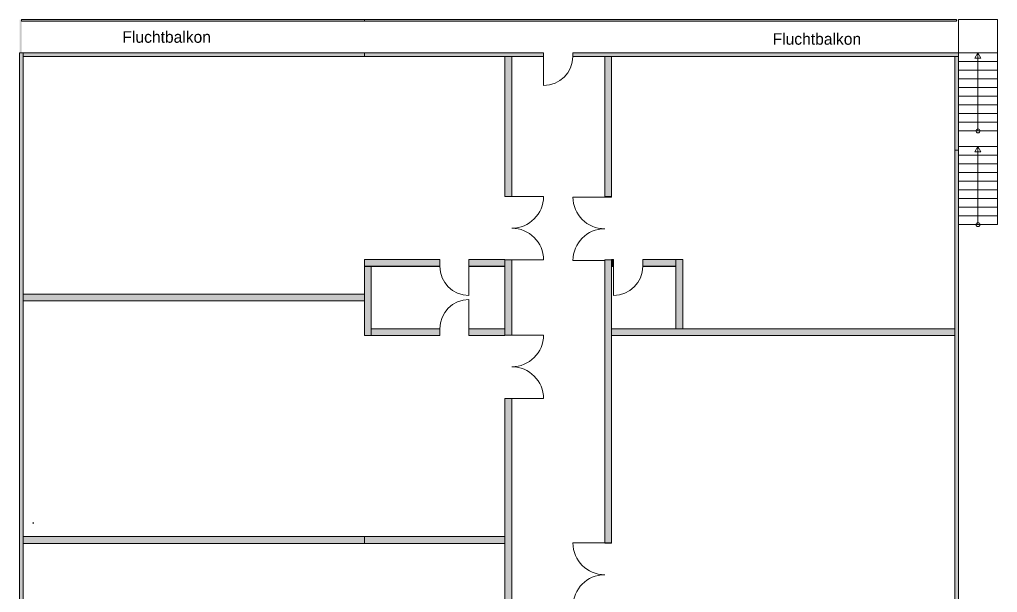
# Model space of a CAD drawing. Header units: metres. Extents: x -35503.5 to -35469.9, y 62080.2 to 62126.6.
# Drawn here: x -35503.48 to -35469.93, y 62106.97 to 62126.61 of the extents above; entities that cross this region are included whole.
import ezdxf

# ---------------------------------------------------------------- set-up
doc = ezdxf.new("R2010")
doc.units = ezdxf.units.M
for name, pattern in [('AUSGEZOGEN', [0]), ('Standardmuster', [0]), ('Volllinie', [0])]:
    doc.linetypes.add(name, pattern=pattern)
doc.layers.add('Grundebene', color=7, linetype='Continuous')
doc.styles.add('ARIAL', font='arial.ttf', dxfattribs={"height": 0.2})

# ---------------------------------------------------------------- blocks, each defined once
blk = doc.blocks.new('COMPLEXOBJECT_3-341B')
at = {"layer": 'Grundebene', "color": 18, "linetype": 'AUSGEZOGEN', "lineweight": 13, "true_color": 0x000000}
for points in [[(54210.957615, 158263.75), (54210.957615, 153413.75), (54450.957615, 153413.75), (54450.957615, 158263.75), (54210.957615, 158263.75)], [(54450.957615, 141413.75), (54450.957615, 151213.75), (54210.957615, 151213.75), (54210.957615, 141413.75), (54450.957615, 141413.75)], [(54450.957615, 134213.75), (54450.957615, 139213.75), (54210.957615, 139213.75), (54210.957615, 134213.75), (54450.957615, 134213.75)], [(54450.957615, 124763.75), (54450.957615, 132013.75), (54210.957615, 132013.75), (54210.957615, 125938.75), (54450.957615, 124763.75)]]:
    blk.add_lwpolyline(points, dxfattribs=at)
blk = doc.blocks.new('COMPLEXOBJECT_4-3421')
at = {"layer": 'Grundebene', "color": 18, "linetype": 'AUSGEZOGEN', "lineweight": 13, "true_color": 0x000000}
for points in [[(50750.957615, 158263.75), (50750.957615, 153413.75), (50990.957615, 153413.75), (50990.957615, 158263.75), (50750.957615, 158263.75)], [(50750.957615, 148613.75), (50990.957615, 148613.75), (50990.957615, 151213.75), (50750.957615, 151213.75), (50750.957615, 148613.75)], [(50750.957615, 146413.75), (50750.957615, 136663.75), (50990.957615, 136663.75), (50990.957615, 146413.75), (50750.957615, 146413.75)], [(50750.957615, 134463.75), (50750.957615, 124763.75), (50990.957615, 125938.75), (50990.957615, 134463.75), (50750.957615, 134463.75)]]:
    blk.add_lwpolyline(points, dxfattribs=at)
blk = doc.blocks.new('COMPLEXOBJECT_25-34B2')
at = {"layer": 'Grundebene', "color": 18, "linetype": 'AUSGEZOGEN', "lineweight": 13, "true_color": 0x000000}
for p, q in [((48495.957615, 151233.75), (45880.957615, 151233.75)), ((45880.957615, 151233.75), (45880.957615, 150993.75))]:
    blk.add_line(p, q, dxfattribs=at)
for points in [[(45880.957615, 150993.75), (48495.957615, 150993.75), (48495.957615, 151233.75)], [(50750.957615, 151233.75), (49505.957615, 151233.75), (49505.957615, 150993.75), (50750.957615, 150993.75), (50750.957615, 151233.75)]]:
    blk.add_lwpolyline(points, dxfattribs=at)
blk = doc.blocks.new('COMPLEXOBJECT_38-34E9')
at = {"layer": 'Grundebene', "color": 18, "linetype": 'AUSGEZOGEN', "lineweight": 13, "true_color": 0x000000}
for points in [[(46120.957615, 148593.75), (48495.957615, 148593.75), (48495.957615, 148833.75), (46120.957615, 148833.75), (46120.957615, 148593.75)], [(50750.957615, 148593.75), (50750.957615, 148833.75), (49505.957615, 148833.75), (49505.957615, 148593.75), (50750.957615, 148593.75)]]:
    blk.add_lwpolyline(points, dxfattribs=at)
blk = doc.blocks.new('COMPLEXOBJECT_52-355A')
at = {"layer": 'Grundebene', "color": 18, "linetype": 'AUSGEZOGEN', "lineweight": 13, "true_color": 0x000000}
for points in [[(54450.957615, 151233.75), (54450.957615, 150993.75), (54520.957615, 150993.75), (54520.957615, 151233.75), (54450.957615, 151233.75)], [(56680.957615, 151233.75), (55530.957615, 151233.75), (55530.957615, 150993.75), (56680.957615, 150993.75), (56680.957615, 151233.75)]]:
    blk.add_lwpolyline(points, dxfattribs=at)
blk = doc.blocks.new('door-4D2B')
at = {"layer": 'Grundebene', "color": 18, "linetype": 'Standardmuster', "lineweight": 13, "true_color": 0x000000}
blk.add_line((49505.957615, 150993.75), (49505.957615, 149983.75), dxfattribs=at)
blk.add_arc((49505.957615, 150993.75), 1010, 180, 270, dxfattribs=at)
blk = doc.blocks.new('door-4D4D')
at = {"layer": 'Grundebene', "color": 18, "linetype": 'Standardmuster', "lineweight": 13, "true_color": 0x000000}
blk.add_line((54520.957615, 150993.75), (54520.957615, 149983.75), dxfattribs=at)
blk.add_arc((54520.957615, 150993.75), 1010, 270, 0, dxfattribs=at)
blk = doc.blocks.new('door-4DAC')
at = {"layer": 'Grundebene', "color": 18, "linetype": 'Standardmuster', "lineweight": 13, "true_color": 0x000000}
for p, q in [((50990.957615, 148613.75), (52090.957615, 148613.75)), ((50990.957615, 146413.75), (52090.957615, 146413.75))]:
    blk.add_line(p, q, dxfattribs=at)
for centre, start, end in [((50990.957615, 148613.75), 270, 360), ((50990.957615, 146413.75), 360, 90)]:
    blk.add_arc(centre, 1100, start, end, dxfattribs=at)
blk = doc.blocks.new('door-4DB6')
at = {"layer": 'Grundebene', "color": 18, "linetype": 'Standardmuster', "lineweight": 13, "true_color": 0x000000}
for p, q in [((50990.957615, 153413.75), (52090.957615, 153413.75)), ((50990.957615, 151213.75), (52090.957615, 151213.75))]:
    blk.add_line(p, q, dxfattribs=at)
for centre, start, end in [((50990.957615, 153413.75), 270, 360), ((50990.957615, 151213.75), 360, 90)]:
    blk.add_arc(centre, 1100, start, end, dxfattribs=at)
blk = doc.blocks.new('door-4DC0')
at = {"layer": 'Grundebene', "color": 18, "linetype": 'Standardmuster', "lineweight": 13, "true_color": 0x000000}
for p, q in [((54210.957615, 153394.042385), (53110.957615, 153394.042385)), ((54210.957615, 151194.042385), (53110.957615, 151194.042385))]:
    blk.add_line(p, q, dxfattribs=at)
for centre, start, end in [((54210.957615, 153394.042385), 180, 270), ((54210.957615, 151194.042385), 90, 180)]:
    blk.add_arc(centre, 1100, start, end, dxfattribs=at)
blk = doc.blocks.new('door-4DCA')
at = {"layer": 'Grundebene', "color": 18, "linetype": 'Standardmuster', "lineweight": 13, "true_color": 0x000000}
for p, q in [((54210.957615, 141413.75), (53110.957615, 141413.75)), ((54210.957615, 139213.75), (53110.957615, 139213.75))]:
    blk.add_line(p, q, dxfattribs=at)
for centre, start, end in [((54210.957615, 141413.75), 180, 270), ((54210.957615, 139213.75), 90, 180)]:
    blk.add_arc(centre, 1100, start, end, dxfattribs=at)
blk = doc.blocks.new('door-4E14')
at = {"layer": 'Grundebene', "color": 18, "linetype": 'Standardmuster', "lineweight": 13, "true_color": 0x000000}
blk.add_line((49505.957615, 148833.75), (49505.957615, 149843.75), dxfattribs=at)
blk.add_arc((49505.957615, 148833.75), 1010, 90, 180, dxfattribs=at)
blk = doc.blocks.new('door-4E1E')
at = {"layer": 'Grundebene', "color": 18, "linetype": 'Standardmuster', "lineweight": 13, "true_color": 0x000000}
blk.add_line((52095.957615, 158263.75), (52095.957615, 157253.75), dxfattribs=at)
blk.add_arc((52095.957615, 158263.75), 1010, 270, 0, dxfattribs=at)

msp = doc.modelspace()

# ---------------------------------------------------------------- hatches: boundary and pattern name
at = {"layer": 'Grundebene', "true_color": 0x000000, "transparency": 33554687}
for points in [[(-35503.483, 62125.47), (-35503.483, 62126.613), (-35503.414, 62126.613), (-35503.414, 62125.47)], [(-35503.414, 62126.613), (-35471.334, 62126.613), (-35471.334, 62126.564), (-35503.414, 62126.564)], [(-35491.651, 62126.564), (-35491.651, 62126.613), (-35471.265, 62126.613), (-35471.265, 62126.564)], [(-35503.364, 62125.47), (-35503.364, 62092.043), (-35503.483, 62092.043), (-35503.483, 62125.47)], [(-35503.364, 62125.47), (-35485.498, 62125.47), (-35485.498, 62125.351), (-35503.364, 62125.351)], [(-35491.651, 62125.351), (-35491.651, 62125.47), (-35485.498, 62125.47), (-35485.498, 62125.351)], [(-35484.498, 62125.47), (-35471.265, 62125.47), (-35471.265, 62125.351), (-35484.498, 62125.351)], [(-35484.498, 62125.47), (-35471.265, 62125.47), (-35471.265, 62125.351), (-35484.498, 62125.351)], [(-35486.829, 62120.549), (-35486.829, 62125.351), (-35486.592, 62125.351), (-35486.592, 62120.549)], [(-35486.829, 62120.549), (-35486.829, 62125.351), (-35486.592, 62125.351), (-35486.592, 62120.549)], [(-35471.265, 62125.351), (-35471.265, 62092.182), (-35471.383, 62092.182), (-35471.383, 62125.351)], [(-35471.265, 62125.351), (-35471.265, 62092.182), (-35471.383, 62092.182), (-35471.383, 62125.351)], [(-35491.651, 62118.39), (-35489.062, 62118.39), (-35489.062, 62118.153), (-35491.651, 62118.153)], [(-35491.651, 62118.39), (-35489.062, 62118.39), (-35489.062, 62118.153), (-35491.651, 62118.153)], [(-35488.062, 62118.39), (-35486.829, 62118.39), (-35486.829, 62118.153), (-35488.062, 62118.153)], [(-35488.062, 62118.39), (-35486.829, 62118.39), (-35486.829, 62118.153), (-35488.062, 62118.153)], [(-35486.592, 62115.796), (-35486.829, 62115.796), (-35486.829, 62118.371), (-35486.592, 62118.371)], [(-35486.592, 62115.796), (-35486.829, 62115.796), (-35486.829, 62118.371), (-35486.592, 62118.371)], [(-35483.166, 62118.371), (-35483.166, 62108.667), (-35483.403, 62108.667), (-35483.403, 62118.371)], [(-35483.166, 62118.371), (-35483.166, 62108.667), (-35483.403, 62108.667), (-35483.403, 62118.371)], [(-35483.166, 62118.153), (-35483.166, 62118.39), (-35483.097, 62118.39), (-35483.097, 62118.153)], [(-35483.166, 62118.153), (-35483.166, 62118.39), (-35483.097, 62118.39), (-35483.097, 62118.153)], [(-35482.097, 62118.39), (-35480.958, 62118.39), (-35480.958, 62118.153), (-35482.097, 62118.153)], [(-35482.097, 62118.39), (-35480.958, 62118.39), (-35480.958, 62118.153), (-35482.097, 62118.153)], [(-35480.72, 62118.39), (-35480.72, 62116.014), (-35480.958, 62116.014), (-35480.958, 62118.39)], [(-35480.72, 62118.39), (-35480.72, 62116.014), (-35480.958, 62116.014), (-35480.958, 62118.39)], [(-35491.651, 62115.776), (-35491.651, 62118.153), (-35491.414, 62118.153), (-35491.414, 62115.776)], [(-35491.651, 62115.776), (-35491.651, 62118.153), (-35491.414, 62118.153), (-35491.414, 62115.776)], [(-35491.651, 62116.965), (-35503.364, 62116.965), (-35503.364, 62117.202), (-35491.651, 62117.202)], [(-35489.062, 62115.776), (-35491.414, 62115.776), (-35491.414, 62116.014), (-35489.062, 62116.014)], [(-35489.062, 62115.776), (-35491.414, 62115.776), (-35491.414, 62116.014), (-35489.062, 62116.014)], [(-35486.829, 62116.014), (-35486.829, 62115.776), (-35488.062, 62115.776), (-35488.062, 62116.014)], [(-35486.829, 62116.014), (-35486.829, 62115.776), (-35488.062, 62115.776), (-35488.062, 62116.014)], [(-35483.166, 62116.014), (-35471.383, 62116.014), (-35471.383, 62115.776), (-35483.166, 62115.776)], [(-35483.166, 62116.014), (-35471.383, 62116.014), (-35471.383, 62115.776), (-35483.166, 62115.776)], [(-35486.829, 62103.964), (-35486.829, 62113.618), (-35486.592, 62113.618), (-35486.592, 62103.964)], [(-35486.829, 62103.964), (-35486.829, 62113.618), (-35486.592, 62113.618), (-35486.592, 62103.964)], [(-35486.829, 62108.648), (-35503.364, 62108.648), (-35503.364, 62108.885), (-35486.829, 62108.885)], [(-35491.651, 62108.648), (-35491.651, 62108.885), (-35486.829, 62108.885), (-35486.829, 62108.648)]]:
    msp.add_hatch(color=18, dxfattribs=at).paths.add_polyline_path(points, flags=0)
for points in [[(-35483.403, 62120.53), (-35483.403, 62125.351), (-35483.166, 62125.351), (-35483.166, 62120.53)], [(-35483.403, 62120.529), (-35483.403, 62125.351), (-35483.166, 62125.351), (-35483.166, 62120.53)]]:
    msp.add_hatch(color=18, dxfattribs=at).paths.add_polyline_path(points)

# ---------------------------------------------------------------- linework, layer by layer
at = {"layer": 'Grundebene', "color": 18, "linetype": 'AUSGEZOGEN', "lineweight": 13, "true_color": 0x000000}
for p, q in [((-35503.414, 62126.613), (-35503.414, 62126.564)), ((-35471.334, 62126.613), (-35503.414, 62126.613)), ((-35503.414, 62126.564), (-35471.334, 62126.564)), ((-35471.334, 62126.613), (-35491.651, 62126.613)), ((-35471.334, 62126.613), (-35491.651, 62126.613)), ((-35471.334, 62126.564), (-35471.334, 62126.613)), ((-35471.334, 62126.564), (-35471.334, 62126.613)), ((-35503.364, 62125.47), (-35503.483, 62125.47)), ((-35503.483, 62125.47), (-35503.483, 62100.568)), ((-35485.498, 62125.47), (-35503.364, 62125.47)), ((-35503.364, 62125.47), (-35503.364, 62125.351)), ((-35503.364, 62100.568), (-35503.364, 62125.47)), ((-35485.498, 62125.47), (-35491.651, 62125.47)), ((-35485.498, 62125.47), (-35485.498, 62125.351)), ((-35485.498, 62125.47), (-35485.498, 62125.351)), ((-35485.498, 62125.351), (-35485.498, 62125.47)), ((-35484.498, 62125.351), (-35484.498, 62125.47)), ((-35471.265, 62125.47), (-35484.498, 62125.47)), ((-35484.498, 62125.351), (-35484.498, 62125.47)), ((-35471.265, 62125.47), (-35484.498, 62125.47)), ((-35484.498, 62125.47), (-35484.498, 62125.351)), ((-35471.265, 62125.351), (-35471.265, 62125.47)), ((-35471.265, 62125.351), (-35471.265, 62125.47)), ((-35469.925, 62125.47), (-35471.265, 62125.47)), ((-35471.265, 62125.173), (-35471.265, 62125.47)), ((-35469.925, 62125.47), (-35471.265, 62125.47)), ((-35471.265, 62125.173), (-35471.265, 62125.47)), ((-35469.925, 62125.47), (-35469.925, 62125.173)), ((-35469.925, 62125.47), (-35469.925, 62125.173)), ((-35503.364, 62125.351), (-35486.829, 62125.351)), ((-35491.651, 62125.351), (-35486.829, 62125.351)), ((-35486.829, 62125.351), (-35486.829, 62120.549)), ((-35486.829, 62125.351), (-35486.829, 62120.549)), ((-35486.592, 62125.351), (-35485.498, 62125.351)), ((-35486.592, 62120.549), (-35486.592, 62125.351)), ((-35486.592, 62125.351), (-35485.498, 62125.351)), ((-35486.592, 62120.549), (-35486.592, 62125.351)), ((-35484.498, 62125.351), (-35483.403, 62125.351)), ((-35484.498, 62125.351), (-35483.403, 62125.351)), ((-35483.403, 62125.351), (-35483.403, 62120.549)), ((-35483.403, 62125.351), (-35483.403, 62120.53)), ((-35483.166, 62120.549), (-35483.166, 62125.351)), ((-35483.166, 62125.351), (-35471.265, 62125.351)), ((-35483.166, 62120.53), (-35483.166, 62125.351)), ((-35483.166, 62125.351), (-35471.265, 62125.351)), ((-35471.265, 62125.351), (-35471.383, 62125.351)), ((-35471.383, 62125.351), (-35471.383, 62103.895)), ((-35471.265, 62125.351), (-35471.383, 62125.351)), ((-35471.383, 62125.351), (-35471.383, 62103.895)), ((-35471.265, 62103.895), (-35471.265, 62125.351)), ((-35471.265, 62103.895), (-35471.265, 62125.351)), ((-35469.925, 62125.173), (-35471.265, 62125.173)), ((-35471.265, 62124.876), (-35471.265, 62125.173)), ((-35469.925, 62125.173), (-35471.265, 62125.173)), ((-35471.265, 62124.876), (-35471.265, 62125.173)), ((-35469.925, 62125.173), (-35469.925, 62124.876)), ((-35469.925, 62125.173), (-35469.925, 62124.876)), ((-35469.925, 62124.876), (-35471.265, 62124.876)), ((-35471.265, 62124.579), (-35471.265, 62124.876)), ((-35469.925, 62124.876), (-35471.265, 62124.876)), ((-35471.265, 62124.579), (-35471.265, 62124.876)), ((-35469.925, 62124.876), (-35469.925, 62124.579)), ((-35469.925, 62124.876), (-35469.925, 62124.579)), ((-35469.925, 62124.579), (-35471.265, 62124.579)), ((-35471.265, 62124.282), (-35471.265, 62124.579)), ((-35469.925, 62124.579), (-35471.265, 62124.579)), ((-35471.265, 62124.282), (-35471.265, 62124.579)), ((-35469.925, 62124.579), (-35469.925, 62124.282)), ((-35469.925, 62124.579), (-35469.925, 62124.282)), ((-35469.925, 62124.282), (-35471.265, 62124.282)), ((-35471.265, 62123.985), (-35471.265, 62124.282)), ((-35469.925, 62124.282), (-35471.265, 62124.282)), ((-35471.265, 62123.985), (-35471.265, 62124.282)), ((-35469.925, 62124.282), (-35469.925, 62123.985)), ((-35469.925, 62124.282), (-35469.925, 62123.985)), ((-35469.925, 62123.985), (-35471.265, 62123.985)), ((-35471.265, 62123.688), (-35471.265, 62123.985)), ((-35469.925, 62123.985), (-35471.265, 62123.985)), ((-35471.265, 62123.688), (-35471.265, 62123.985)), ((-35469.925, 62123.688), (-35471.265, 62123.688)), ((-35471.265, 62123.39), (-35471.265, 62123.688)), ((-35469.925, 62123.688), (-35471.265, 62123.688)), ((-35471.265, 62123.39), (-35471.265, 62123.688)), ((-35469.925, 62123.985), (-35469.925, 62123.688)), ((-35469.925, 62123.985), (-35469.925, 62123.688)), ((-35469.925, 62123.688), (-35469.925, 62123.391)), ((-35469.925, 62123.688), (-35469.925, 62123.391)), ((-35469.925, 62123.391), (-35471.265, 62123.39)), ((-35469.925, 62123.391), (-35471.265, 62123.39)), ((-35471.265, 62123.093), (-35471.265, 62123.39)), ((-35471.265, 62123.093), (-35471.265, 62123.39)), ((-35469.925, 62123.391), (-35469.925, 62123.093)), ((-35469.925, 62123.391), (-35469.925, 62122.258)), ((-35469.925, 62123.093), (-35471.265, 62123.093)), ((-35469.925, 62122.796), (-35471.265, 62122.796)), ((-35471.265, 62122.139), (-35471.383, 62122.139)), ((-35471.265, 62122.139), (-35471.383, 62122.139)), ((-35471.265, 62122.139), (-35471.265, 62122.258)), ((-35471.265, 62122.139), (-35471.265, 62122.258)), ((-35469.925, 62122.258), (-35471.265, 62122.258)), ((-35471.265, 62121.961), (-35471.265, 62122.258)), ((-35469.925, 62122.258), (-35471.265, 62122.258)), ((-35471.265, 62121.961), (-35471.265, 62122.258)), ((-35469.925, 62122.258), (-35469.925, 62121.961)), ((-35469.925, 62122.258), (-35469.925, 62121.961)), ((-35469.925, 62121.961), (-35471.265, 62121.961)), ((-35471.265, 62121.664), (-35471.265, 62121.961)), ((-35469.925, 62121.961), (-35471.265, 62121.961)), ((-35471.265, 62121.664), (-35471.265, 62121.961)), ((-35469.925, 62121.664), (-35471.265, 62121.664)), ((-35471.265, 62121.367), (-35471.265, 62121.664)), ((-35469.925, 62121.664), (-35471.265, 62121.664)), ((-35471.265, 62121.367), (-35471.265, 62121.664)), ((-35469.925, 62121.961), (-35469.925, 62121.664)), ((-35469.925, 62121.961), (-35469.925, 62121.664)), ((-35469.925, 62121.664), (-35469.925, 62121.367)), ((-35469.925, 62121.664), (-35469.925, 62121.367)), ((-35469.925, 62121.367), (-35471.265, 62121.367)), ((-35471.265, 62121.07), (-35471.265, 62121.367)), ((-35469.925, 62121.367), (-35471.265, 62121.367)), ((-35471.265, 62121.07), (-35471.265, 62121.367)), ((-35469.925, 62121.367), (-35469.925, 62121.07)), ((-35469.925, 62121.367), (-35469.925, 62121.07)), ((-35469.925, 62121.07), (-35471.265, 62121.07)), ((-35471.265, 62120.773), (-35471.265, 62121.07)), ((-35469.925, 62121.07), (-35471.265, 62121.07)), ((-35471.265, 62120.773), (-35471.265, 62121.07)), ((-35469.925, 62121.07), (-35469.925, 62120.773)), ((-35469.925, 62121.07), (-35469.925, 62120.773)), ((-35469.925, 62120.773), (-35471.265, 62120.773)), ((-35471.265, 62120.476), (-35471.265, 62120.773)), ((-35469.925, 62120.773), (-35471.265, 62120.773)), ((-35471.265, 62120.476), (-35471.265, 62120.773)), ((-35469.925, 62120.773), (-35469.925, 62120.476)), ((-35469.925, 62120.773), (-35469.925, 62120.476)), ((-35486.592, 62120.549), (-35486.829, 62120.549)), ((-35486.592, 62120.549), (-35486.829, 62120.549)), ((-35483.166, 62120.549), (-35483.403, 62120.549)), ((-35483.166, 62120.53), (-35483.403, 62120.53)), ((-35469.925, 62120.476), (-35471.265, 62120.476)), ((-35471.265, 62120.179), (-35471.265, 62120.476)), ((-35469.925, 62120.476), (-35471.265, 62120.476)), ((-35471.265, 62120.179), (-35471.265, 62120.476)), ((-35469.925, 62120.476), (-35469.925, 62120.179)), ((-35469.925, 62120.476), (-35469.925, 62120.179)), ((-35469.925, 62120.179), (-35471.265, 62120.179)), ((-35471.265, 62119.881), (-35471.265, 62120.179)), ((-35469.925, 62120.179), (-35471.265, 62120.179)), ((-35471.265, 62119.881), (-35471.265, 62120.179)), ((-35469.925, 62120.179), (-35469.925, 62119.882)), ((-35469.925, 62120.179), (-35469.925, 62119.584)), ((-35469.925, 62119.882), (-35471.265, 62119.881)), ((-35469.925, 62119.584), (-35471.265, 62119.584)), ((-35489.062, 62118.39), (-35491.651, 62118.39)), ((-35491.651, 62118.39), (-35491.651, 62118.153)), ((-35491.651, 62118.39), (-35491.651, 62118.153)), ((-35489.062, 62118.39), (-35491.651, 62118.39)), ((-35489.062, 62118.39), (-35489.062, 62118.153)), ((-35489.062, 62118.39), (-35489.062, 62118.153)), ((-35486.829, 62118.39), (-35488.062, 62118.39)), ((-35488.062, 62118.153), (-35488.062, 62118.39)), ((-35486.829, 62118.39), (-35488.062, 62118.39)), ((-35488.062, 62118.153), (-35488.062, 62118.39)), ((-35486.829, 62118.371), (-35486.829, 62118.39)), ((-35486.829, 62118.371), (-35486.829, 62118.39)), ((-35486.829, 62118.371), (-35486.592, 62118.371)), ((-35486.829, 62118.371), (-35486.592, 62118.371)), ((-35486.592, 62115.796), (-35486.592, 62118.371)), ((-35486.592, 62115.796), (-35486.592, 62118.371)), ((-35483.403, 62118.371), (-35483.166, 62118.371)), ((-35483.403, 62118.371), (-35483.403, 62108.667)), ((-35483.403, 62118.371), (-35483.166, 62118.371)), ((-35483.403, 62118.371), (-35483.403, 62108.667)), ((-35483.097, 62118.39), (-35483.166, 62118.39)), ((-35483.166, 62118.39), (-35483.166, 62118.371)), ((-35483.097, 62118.39), (-35483.166, 62118.39)), ((-35483.166, 62118.39), (-35483.166, 62118.371)), ((-35483.097, 62118.39), (-35483.097, 62118.153)), ((-35483.097, 62118.39), (-35483.097, 62118.153)), ((-35483.097, 62118.153), (-35483.097, 62118.39)), ((-35480.958, 62118.39), (-35482.097, 62118.39)), ((-35482.097, 62118.153), (-35482.097, 62118.39)), ((-35480.958, 62118.39), (-35482.097, 62118.39)), ((-35482.097, 62118.153), (-35482.097, 62118.39)), ((-35482.097, 62118.39), (-35482.097, 62118.153)), ((-35480.72, 62118.39), (-35480.958, 62118.39)), ((-35480.72, 62118.39), (-35480.958, 62118.39)), ((-35480.72, 62116.014), (-35480.72, 62118.39)), ((-35480.72, 62116.014), (-35480.72, 62118.39)), ((-35491.651, 62118.153), (-35491.651, 62117.202)), ((-35491.651, 62118.153), (-35491.651, 62117.202)), ((-35491.651, 62118.153), (-35491.651, 62115.776)), ((-35491.414, 62118.153), (-35489.062, 62118.153)), ((-35491.414, 62116.014), (-35491.414, 62118.153)), ((-35491.414, 62118.153), (-35489.062, 62118.153)), ((-35491.414, 62116.014), (-35491.414, 62118.153)), ((-35488.062, 62118.153), (-35486.829, 62118.153)), ((-35488.062, 62118.153), (-35486.829, 62118.153)), ((-35486.829, 62118.153), (-35486.829, 62116.014)), ((-35486.829, 62118.153), (-35486.829, 62116.014)), ((-35483.166, 62118.153), (-35483.097, 62118.153)), ((-35483.166, 62116.014), (-35483.166, 62118.153)), ((-35483.166, 62118.153), (-35483.097, 62118.153)), ((-35483.166, 62116.014), (-35483.166, 62118.153)), ((-35482.097, 62118.153), (-35480.958, 62118.153)), ((-35482.097, 62118.153), (-35480.958, 62118.153)), ((-35480.958, 62118.153), (-35480.958, 62116.014)), ((-35480.958, 62118.153), (-35480.958, 62116.014)), ((-35503.364, 62117.202), (-35503.364, 62116.965)), ((-35491.651, 62117.202), (-35503.364, 62117.202)), ((-35503.364, 62116.965), (-35491.651, 62116.965)), ((-35491.651, 62116.965), (-35491.651, 62117.202)), ((-35491.651, 62116.965), (-35491.651, 62115.776)), ((-35491.651, 62116.965), (-35491.651, 62115.776)), ((-35489.062, 62116.014), (-35491.414, 62116.014)), ((-35489.062, 62116.014), (-35491.414, 62116.014)), ((-35489.062, 62116.014), (-35489.062, 62115.776)), ((-35489.062, 62116.014), (-35489.062, 62115.776)), ((-35489.062, 62115.776), (-35489.062, 62116.014)), ((-35488.062, 62115.776), (-35488.062, 62116.014)), ((-35486.829, 62116.014), (-35488.062, 62116.014)), ((-35488.062, 62115.776), (-35488.062, 62116.014)), ((-35486.829, 62116.014), (-35488.062, 62116.014)), ((-35488.062, 62116.014), (-35488.062, 62115.776)), ((-35480.958, 62116.014), (-35483.166, 62116.014)), ((-35480.958, 62116.014), (-35483.166, 62116.014)), ((-35471.383, 62116.014), (-35480.72, 62116.014)), ((-35471.383, 62116.014), (-35480.72, 62116.014)), ((-35471.383, 62115.776), (-35471.383, 62116.014)), ((-35471.383, 62115.776), (-35471.383, 62116.014)), ((-35491.651, 62115.776), (-35491.414, 62115.776)), ((-35491.651, 62115.776), (-35491.414, 62115.776)), ((-35491.414, 62115.776), (-35489.062, 62115.776)), ((-35491.414, 62115.776), (-35489.062, 62115.776)), ((-35488.062, 62115.776), (-35486.829, 62115.776)), ((-35488.062, 62115.776), (-35486.829, 62115.776)), ((-35486.592, 62115.796), (-35486.829, 62115.796)), ((-35486.829, 62115.776), (-35486.829, 62115.796)), ((-35486.592, 62115.796), (-35486.829, 62115.796)), ((-35486.829, 62115.776), (-35486.829, 62115.796)), ((-35483.166, 62115.776), (-35471.383, 62115.776)), ((-35483.166, 62108.667), (-35483.166, 62115.776)), ((-35483.166, 62115.776), (-35471.383, 62115.776)), ((-35483.166, 62108.667), (-35483.166, 62115.776)), ((-35486.829, 62113.618), (-35486.592, 62113.618)), ((-35486.829, 62113.618), (-35486.829, 62108.885)), ((-35486.829, 62113.618), (-35486.592, 62113.618)), ((-35486.829, 62113.618), (-35486.829, 62108.885)), ((-35486.592, 62103.964), (-35486.592, 62113.618)), ((-35486.592, 62103.964), (-35486.592, 62113.618)), ((-35503.017, 62109.383), (-35503.017, 62109.32)), ((-35503.364, 62108.885), (-35503.364, 62108.648)), ((-35486.829, 62108.885), (-35503.364, 62108.885)), ((-35503.364, 62108.648), (-35486.829, 62108.648)), ((-35486.829, 62108.885), (-35491.651, 62108.885)), ((-35491.651, 62108.648), (-35486.829, 62108.648)), ((-35486.829, 62108.648), (-35486.829, 62103.964)), ((-35486.829, 62108.648), (-35486.829, 62103.964))]:
    msp.add_line(p, q, dxfattribs=at)
at = {"layer": 'Grundebene', "color": 18, "linetype": 'Volllinie', "lineweight": 9, "true_color": 0x000000}
for p, q in [((-35471.265, 62125.47), (-35471.265, 62126.613)), ((-35471.265, 62126.613), (-35469.925, 62126.613)), ((-35469.925, 62126.613), (-35469.925, 62125.47)), ((-35470.595, 62125.47), (-35470.697, 62125.294)), ((-35470.595, 62122.796), (-35470.595, 62125.47)), ((-35470.494, 62125.294), (-35470.595, 62125.47)), ((-35470.697, 62125.294), (-35470.494, 62125.294)), ((-35470.595, 62122.258), (-35470.697, 62122.082)), ((-35470.697, 62122.082), (-35470.494, 62122.082)), ((-35470.595, 62119.584), (-35470.595, 62122.258)), ((-35470.494, 62122.082), (-35470.595, 62122.258))]:
    msp.add_line(p, q, dxfattribs=at)
at = {"layer": 'Grundebene', "color": 18, "linetype": 'AUSGEZOGEN', "lineweight": 13, "true_color": 0x000000}
for points in [[(-35491.651, 62126.613), (-35491.651, 62126.564), (-35471.334, 62126.564), (-35471.334, 62126.613), (-35491.651, 62126.613)], [(-35491.651, 62125.47), (-35491.651, 62125.351), (-35485.498, 62125.351), (-35485.498, 62125.47), (-35491.651, 62125.47)], [(-35471.265, 62125.47), (-35484.498, 62125.47), (-35484.498, 62125.351), (-35471.265, 62125.351), (-35471.265, 62125.47)], [(-35486.829, 62125.351), (-35486.829, 62120.549), (-35486.592, 62120.549), (-35486.592, 62125.351), (-35486.829, 62125.351)], [(-35483.403, 62125.351), (-35483.403, 62120.53), (-35483.166, 62120.53), (-35483.166, 62125.351), (-35483.403, 62125.351)], [(-35471.265, 62092.182), (-35471.265, 62125.351), (-35471.383, 62125.351), (-35471.383, 62092.182), (-35471.265, 62092.182)], [(-35489.062, 62118.39), (-35491.651, 62118.39), (-35491.651, 62118.153), (-35489.062, 62118.153), (-35489.062, 62118.39)], [(-35486.829, 62118.39), (-35488.062, 62118.39), (-35488.062, 62118.153), (-35486.829, 62118.153), (-35486.829, 62118.39)], [(-35486.829, 62115.796), (-35486.592, 62115.796), (-35486.592, 62118.371), (-35486.829, 62118.371), (-35486.829, 62115.796)], [(-35483.166, 62108.667), (-35483.166, 62118.371), (-35483.403, 62118.371), (-35483.403, 62108.667), (-35483.166, 62108.667)], [(-35483.166, 62118.39), (-35483.166, 62118.153), (-35483.097, 62118.153), (-35483.097, 62118.39), (-35483.166, 62118.39)], [(-35480.958, 62118.39), (-35482.097, 62118.39), (-35482.097, 62118.153), (-35480.958, 62118.153), (-35480.958, 62118.39)], [(-35480.72, 62116.014), (-35480.72, 62118.39), (-35480.958, 62118.39), (-35480.958, 62116.014), (-35480.72, 62116.014)], [(-35491.651, 62118.153), (-35491.651, 62115.776), (-35491.414, 62115.776), (-35491.414, 62118.153), (-35491.651, 62118.153)], [(-35491.414, 62115.776), (-35489.062, 62115.776), (-35489.062, 62116.014), (-35491.414, 62116.014), (-35491.414, 62115.776)], [(-35486.829, 62115.776), (-35486.829, 62116.014), (-35488.062, 62116.014), (-35488.062, 62115.776), (-35486.829, 62115.776)], [(-35471.383, 62116.014), (-35483.166, 62116.014), (-35483.166, 62115.776), (-35471.383, 62115.776), (-35471.383, 62116.014)], [(-35486.829, 62113.618), (-35486.829, 62103.964), (-35486.592, 62103.964), (-35486.592, 62113.618), (-35486.829, 62113.618)], [(-35491.651, 62108.885), (-35491.651, 62108.648), (-35486.829, 62108.648), (-35486.829, 62108.885), (-35491.651, 62108.885)]]:
    msp.add_lwpolyline(points, dxfattribs=at)
at = {"layer": 'Grundebene', "color": 18, "linetype": 'Volllinie', "lineweight": 9, "true_color": 0x000000}
for centre in [(-35470.595, 62122.797), (-35470.595, 62119.585)]:
    msp.add_circle(centre, 0.0686, dxfattribs=at)

# ---------------------------------------------------------------- block references
at = {"layer": 'Grundebene', "xscale": 0.000990121424391837, "yscale": 0.000990121424391837, "zscale": 0.000990121424391837}
for name in ['COMPLEXOBJECT_4-3421', 'door-4E1E', 'COMPLEXOBJECT_3-341B', 'door-4DB6', 'door-4DC0', 'COMPLEXOBJECT_25-34B2', 'COMPLEXOBJECT_52-355A', 'door-4D2B', 'door-4D4D', 'door-4E14', 'COMPLEXOBJECT_38-34E9', 'door-4DAC', 'door-4DCA']:
    msp.add_blockref(name, (-35537.079, 61968.651), dxfattribs=at)

# ---------------------------------------------------------------- texts
at = {"layer": 'Grundebene', "color": 18, "lineweight": 18, "true_color": 0x000000, "style": 'ARIAL', "width": 0.968563}
for p in [(-35499.953, 62125.818), (-35477.641, 62125.751)]:
    msp.add_text('Fluchtbalkon', height=0.39605, dxfattribs=at).set_placement(p)

doc.saveas('drawing.dxf')
